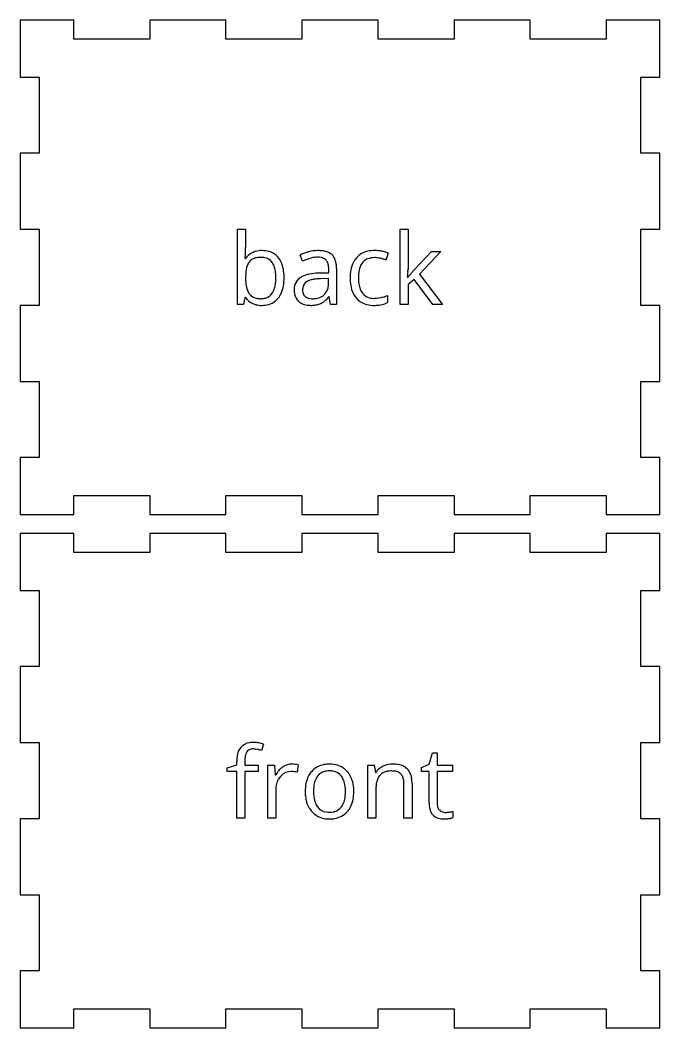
# Model space of a CAD drawing. Header units: millimetres. Extents: x 0 to 239, y 3 to 162.
# Drawn here: x 0 to 101, y 3 to 162 of the extents above; entities that cross this region are included whole.
import ezdxf

# ---------------------------------------------------------------- set-up
doc = ezdxf.new("R2010")
doc.units = ezdxf.units.MM

msp = doc.modelspace()

# ---------------------------------------------------------------- linework, layer by layer
at = {"layer": 'back_labelLayer'}
for p, q in [((34.33, 117.15), (34.33, 129)), ((34.33, 129), (35.59, 129)), ((35.59, 129), (35.59, 126.12)), ((59.99, 117.15), (59.99, 129)), ((59.99, 129), (61.24, 129)), ((61.24, 129), (61.24, 122.72)), ((35.53, 124.39), (35.59, 124.39)), ((44.59, 123.95), (44.2, 124.92)), ((58.13, 125.22), (57.74, 124.14)), ((62.24, 122.64), (64.93, 125.5)), ((66.44, 125.5), (63.05, 121.94)), ((64.93, 125.5), (66.44, 125.5)), ((48.73, 122.15), (48.73, 122.67)), ((49.96, 122.85), (49.96, 117.15)), ((47.31, 122.11), (48.73, 122.15)), ((48.69, 121.26), (47.43, 121.2)), ((48.69, 120.5), (48.69, 121.26)), ((61.18, 121.42), (61.24, 121.42)), ((62.19, 121.1), (61.24, 120.27)), ((65.14, 117.15), (62.19, 121.1)), ((63.05, 121.94), (66.67, 117.15)), ((61.24, 120.27), (61.24, 117.15)), ((35.5, 118.22), (35.24, 117.15)), ((35.59, 118.22), (35.5, 118.22)), ((48.77, 118.34), (48.71, 118.34)), ((49.02, 117.15), (48.77, 118.34)), ((58.01, 118.55), (58.01, 117.43)), ((35.24, 117.15), (34.33, 117.15)), ((49.96, 117.15), (49.02, 117.15)), ((61.24, 117.15), (59.99, 117.15)), ((66.67, 117.15), (65.14, 117.15))]:
    msp.add_line(p, q, dxfattribs=at)
for centre, radius, start, end in [((9.23, 126.1), 26.36, 358.1123, 0.0485), ((38.2, 121.32), 4.32, 89.8743, 96.8145), ((38.25, 121.77), 3.86, 74.2393, 90.5624), ((47.03, 119.78), 5.86, 90.0714, 104.6521), ((47.06, 120.3), 5.34, 81.568, 90.3249), ((55.95, 120.69), 4.96, 89.5892, 102.1788), ((55.98, 119.94), 5.71, 77.7702, 89.9475), ((19.79, 125.63), 15.8, 355.4715, 355.6527), ((16.57, 125.85), 19.02, 355.7238, 358.1259), ((37.95, 122.74), 2.87, 95.1835, 145.1109), ((37.5, 122.81), 1.68, 120.1403, 142.4249), ((37.74, 122.35), 2.2, 100.4469, 119.6701), ((38, 121.02), 3.55, 89.5732, 100.7324), ((38.05, 121.65), 2.92, 78.6781, 90.375), ((38.3, 122.71), 1.84, 35.5408, 79.8011), ((38.51, 122.71), 2.89, 38.5631, 74.067), ((37.85, 122.2), 3.73, 16.4709, 38.4075), ((46.97, 119.79), 5.83, 106.3569, 118.335), ((48.3, 116.34), 8.47, 112.2122, 115.9641), ((47.47, 118.43), 6.21, 103.6227, 112.432), ((47.22, 119.02), 6.64, 104.5163, 106.5489), ((46.98, 120.48), 4.12, 90.4485, 103.7666), ((46.96, 121.47), 3.12, 83.6507, 90.1753), ((47.09, 122.52), 2.07, 70.5716, 83.9929), ((47.36, 123.25), 1.28, 42.7296, 71.038), ((47.37, 122.31), 3.31, 68.2274, 81.7494), ((47.24, 123.19), 1.41, 20.4094, 41.4479), ((47.8, 123.38), 2.15, 47.8683, 68.2934), ((47.87, 123.52), 2, 19.2331, 46.6741), ((46.7, 123.08), 3.24, 6.3379, 19.6815), ((55.73, 122.21), 3.49, 138.655, 152.6854), ((55.55, 122.33), 3.27, 101.4913, 138.3134), ((55.69, 122.39), 2.12, 114.4266, 161.6633), ((55.89, 121.73), 2.8, 88.7194, 112.5668), ((55.95, 121.73), 2.8, 87.675, 89.9748), ((55.91, 120.91), 3.62, 81.691, 87.5079), ((55.68, 119.33), 5.22, 77.2999, 81.7345), ((55.37, 117.86), 6.72, 74.7802, 77.4497), ((55.67, 118.92), 5.63, 68.3294, 74.8831), ((55.87, 119.35), 6.31, 74.6797, 77.9578), ((56.45, 121.46), 4.12, 70.0946, 74.7386), ((57.01, 122.98), 2.5, 63.5034, 70.1862), ((57.27, 123.53), 1.89, 62.9288, 63.1875), ((42.41, 121.49), 6.81, 171.0668, 177.8457), ((39.59, 121.94), 3.96, 160.8927, 171.2334), ((37.9, 122.54), 2.16, 143.3382, 161.256), ((38.09, 122.56), 2.1, 32.7036, 35.5241), ((37.53, 122.23), 2.75, 15.778, 32.0151), ((35.71, 121.7), 4.64, 6.1649, 16.0396), ((35.95, 121.6), 5.71, 5.1339, 16.7973), ((46.47, 122.89), 2.24, 7.8273, 20.6042), ((45.09, 122.69), 3.63, 359.6933, 8.0036), ((44.98, 122.86), 4.98, 359.8027, 6.6584), ((59.08, 121.32), 6.98, 169.8979, 180.3689), ((56.65, 121.77), 4.51, 153.0875, 170.1051), ((57.67, 121.61), 4.25, 160.1418, 175.1368), ((46.26, 122.92), 14.98, 357.5041, 358.3307), ((52.81, 122.73), 8.43, 358.274, 359.8927), ((82.54, 104.58), 27.17, 138.3418, 139.2877), ((45.34, 121.34), 9.74, 177.6177, 180.0425), ((43.95, 121.3), 8.36, 179.7763, 185.7075), ((32.9, 121.38), 7.47, 359.7681, 6.3095), ((33.12, 121.32), 7.25, 353.4935, 0.2206), ((34.27, 121.29), 7.41, 350.6563, 0.338), ((33.56, 121.35), 8.12, 359.8779, 5.4093), ((45.45, 119.55), 2.19, 115.4905, 182.3568), ((46.55, 117.54), 4.48, 101.3568, 117.0799), ((46.28, 119.08), 1.94, 113.5887, 121.6805), ((46.74, 117.96), 3.16, 102.7995, 113.2433), ((47.43, 113.43), 8.68, 92.4696, 101.7065), ((47.31, 115.55), 5.64, 96.3545, 102.9953), ((47.73, 111.92), 9.28, 91.8565, 96.4478), ((47.68, 109.76), 12.35, 91.7164, 92.9095), ((59.75, 121.26), 7.65, 179.9388, 183.9815), ((60.4, 121.31), 6.99, 174.531, 180.1549), ((59.53, 121.25), 6.12, 179.7041, 188.0744), ((20.13, 124.3), 41.15, 356.033, 356.6442), ((8.96, 125.06), 52.35, 356.0207, 356.0553), ((36.45, 123.35), 24.81, 356.6325, 357.491), ((67.35, 117.1), 7.49, 142.3234, 144.7075), ((71.34, 114.02), 12.52, 140.4331, 142.3366), ((76.53, 109.75), 19.25, 139.2799, 140.4703), ((40.66, 120.96), 5.05, 185.5925, 194.2051), ((38.55, 120.41), 2.87, 193.943, 208.0219), ((37.37, 120.5), 2.9, 326.7105, 343.6662), ((35.68, 121.02), 4.67, 343.4172, 353.6369), ((36.85, 120.85), 4.79, 335.8306, 350.8255), ((46.45, 119.43), 3.18, 179.5457, 192.6949), ((46.59, 119.45), 2, 171.2122, 180.2058), ((46.4, 119.43), 1.81, 179.5266, 192.7787), ((45.95, 119.58), 1.35, 120.9734, 172.418), ((46.54, 120.21), 2.12, 314.1892, 347.427), ((45.48, 120.47), 3.21, 346.9178, 0.2824), ((44.69, 120.5), 4, 359.818, 0.001), ((57.69, 121.08), 5.58, 183.5914, 196.354), ((55.85, 120.52), 3.66, 196.0167, 221.1349), ((57.33, 120.93), 3.89, 187.9315, 200.3885), ((56.14, 120.49), 2.62, 200.4183, 216.6393), ((37.87, 119.85), 2.8, 215.585, 245.8362), ((37.69, 119.98), 1.91, 208.5537, 217.5605), ((37.62, 119.95), 1.83, 218.1691, 253.8047), ((37.96, 121), 2.94, 253.1382, 266.8483), ((38.06, 122.12), 4.07, 266.3776, 270.051), ((38.09, 120.58), 2.52, 269.3869, 285.8631), ((38.42, 120), 2.99, 274.064, 321.4081), ((38.28, 119.9), 1.82, 286.0163, 326.8497), ((37.99, 120.36), 3.55, 321.3162, 335.5436), ((45.37, 119.17), 2.08, 192.0828, 227.4521), ((45.78, 119.28), 1.18, 192.3265, 222.058), ((45.74, 119.25), 1.13, 222.5805, 229.2548), ((45.89, 119.45), 1.38, 229.7837, 254.2724), ((46.1, 120.13), 2.09, 253.9397, 266.4534), ((46.16, 120.89), 2.84, 266.0783, 270.059), ((46.19, 121.52), 3.48, 269.5792, 282.0414), ((46.45, 120.4), 2.33, 281.7121, 306.4594), ((46.56, 120.21), 2.11, 306.9881, 313.856), ((45.88, 120.28), 3.41, 304.8486, 314.8531), ((44.6, 121.59), 5.24, 314.7445, 321.7072), ((55.48, 120.25), 3.2, 221.7976, 256.8021), ((55.64, 120.13), 2.01, 216.9695, 261.3103), ((55.86, 121.16), 3.06, 260.1359, 270.2692), ((55.85, 123.4), 5.29, 270.2658, 286.2891), ((55.52, 124.6), 6.54, 286.0461, 292.3654), ((38.08, 120.35), 3.34, 245.9802, 255.5456), ((38.19, 120.83), 3.84, 255.7755, 270.3185), ((38.22, 121.29), 4.29, 269.9226, 275.5481), ((45.43, 119.25), 2.18, 227.7689, 237.805), ((45.62, 119.59), 2.56, 238.3273, 258.9184), ((45.89, 120.88), 3.88, 258.672, 270.4047), ((45.92, 122.69), 5.69, 269.9539, 273.1491), ((46.01, 121.3), 4.3, 272.9335, 281.4139), ((46.29, 119.95), 2.92, 281.2979, 293.7314), ((46.5, 119.4), 2.33, 294.3932, 304.7372), ((55.86, 121.72), 4.73, 256.4244, 270.489), ((55.9, 123.93), 6.93, 269.9655, 272.8643), ((56.01, 122.31), 5.3, 272.5981, 282.1878), ((56.38, 120.64), 3.6, 282.0344, 296.9455)]:
    msp.add_arc(centre, radius, start, end, dxfattribs=at)
at = {"layer": 'back_outsideCutPath'}
for p, q in [((0, 162), (0, 153)), ((8.5, 162), (0, 162)), ((8.5, 159), (8.5, 162)), ((32.5, 162), (20.5, 162)), ((20.5, 162), (20.5, 159)), ((32.5, 159), (32.5, 162)), ((56.5, 162), (44.5, 162)), ((44.5, 162), (44.5, 159)), ((56.5, 159), (56.5, 162)), ((80.5, 162), (68.5, 162)), ((68.5, 162), (68.5, 159)), ((80.5, 159), (80.5, 162)), ((101, 162), (92.5, 162)), ((92.5, 162), (92.5, 159)), ((101, 153), (101, 162)), ((20.5, 159), (8.5, 159)), ((44.5, 159), (32.5, 159)), ((68.5, 159), (56.5, 159)), ((92.5, 159), (80.5, 159)), ((0, 153), (3, 153)), ((3, 153), (3, 141)), ((98, 141), (98, 153)), ((98, 153), (101, 153)), ((3, 141), (0, 141)), ((0, 141), (0, 129)), ((101, 141), (98, 141)), ((101, 129), (101, 141)), ((0, 129), (3, 129)), ((3, 129), (3, 117)), ((98, 117), (98, 129)), ((98, 129), (101, 129)), ((3, 117), (0, 117)), ((0, 117), (0, 105)), ((101, 117), (98, 117)), ((101, 105), (101, 117)), ((0, 105), (3, 105)), ((3, 105), (3, 93)), ((98, 93), (98, 105)), ((98, 105), (101, 105)), ((3, 93), (0, 93)), ((0, 93), (0, 84)), ((101, 93), (98, 93)), ((101, 84), (101, 93)), ((8.5, 84), (8.5, 87)), ((8.5, 87), (20.5, 87)), ((20.5, 87), (20.5, 84)), ((32.5, 84), (32.5, 87)), ((32.5, 87), (44.5, 87)), ((44.5, 87), (44.5, 84)), ((56.5, 84), (56.5, 87)), ((56.5, 87), (68.5, 87)), ((68.5, 87), (68.5, 84)), ((80.5, 84), (80.5, 87)), ((80.5, 87), (92.5, 87)), ((92.5, 87), (92.5, 84)), ((0, 84), (8.5, 84)), ((20.5, 84), (32.5, 84)), ((44.5, 84), (56.5, 84)), ((68.5, 84), (80.5, 84)), ((92.5, 84), (101, 84))]:
    msp.add_line(p, q, dxfattribs=at)
at = {"layer": 'front_labelLayer'}
for p, q in [((38.43, 47.78), (38.1, 46.76)), ((64.56, 44.61), (65.09, 46.39)), ((65.09, 46.39), (65.82, 46.39)), ((65.82, 46.39), (65.82, 44.46)), ((34.19, 44.5), (34.19, 44.97)), ((35.45, 45), (35.45, 44.46)), ((63.36, 44.08), (64.56, 44.61)), ((32.69, 44.05), (34.19, 44.5)), ((32.69, 43.47), (32.69, 44.05)), ((34.19, 43.47), (32.69, 43.47)), ((34.19, 36.11), (34.19, 43.47)), ((35.45, 44.46), (37.58, 44.46)), ((37.58, 43.47), (35.45, 43.47)), ((35.45, 43.47), (35.45, 36.11)), ((37.58, 44.46), (37.58, 43.47)), ((39.1, 36.11), (39.1, 44.46)), ((39.1, 44.46), (40.14, 44.46)), ((40.14, 44.46), (40.29, 42.91)), ((43.91, 44.52), (43.73, 43.34)), ((54.89, 36.11), (54.89, 44.46)), ((54.89, 44.46), (55.92, 44.46)), ((55.92, 44.46), (56.13, 43.31)), ((56.13, 43.31), (56.19, 43.31)), ((63.36, 43.47), (63.36, 44.08)), ((64.56, 43.47), (63.36, 43.47)), ((64.56, 38.51), (64.56, 43.47)), ((65.82, 44.46), (68.24, 44.46)), ((68.24, 43.47), (65.82, 43.47)), ((65.82, 43.47), (65.82, 38.56)), ((68.24, 44.46), (68.24, 43.47)), ((40.29, 42.91), (40.35, 42.91)), ((60.6, 36.11), (60.6, 41.51)), ((61.87, 41.55), (61.87, 36.11)), ((40.37, 40.59), (40.37, 36.11)), ((56.16, 40.49), (56.16, 36.11)), ((68.31, 37.15), (68.31, 36.18)), ((35.45, 36.11), (34.19, 36.11)), ((40.37, 36.11), (39.1, 36.11)), ((56.16, 36.11), (54.89, 36.11)), ((61.87, 36.11), (60.6, 36.11))]:
    msp.add_line(p, q, dxfattribs=at)
for centre, radius, start, end in [((36.51, 45.79), 2.22, 98.2552, 139.6203), ((36.85, 44.2), 3.84, 89.6697, 99.9314), ((36.86, 43.97), 4.07, 81.5641, 89.7017), ((36.57, 41.98), 6.09, 75.974, 81.6565), ((36.08, 39.94), 8.19, 73.2964, 76.0946), ((39.31, 45.03), 5.12, 167.5776, 180.6587), ((36.9, 45.59), 2.65, 141.7434, 168.2322), ((38.06, 45.33), 2.58, 161.8437, 171.7847), ((36.99, 45.69), 1.46, 145.0688, 162.1802), ((36.68, 45.89), 1.1, 102.7677, 144.338), ((36.84, 45.3), 1.71, 89.4859, 103.4198), ((36.84, 44.28), 2.72, 83.0761, 89.7927), ((36.68, 42.95), 4.06, 76.5183, 83.0217), ((36.2, 40.93), 6.14, 71.9613, 76.5918), ((41.42, 45), 5.97, 178.1973, 180.0231), ((39.79, 45.07), 4.33, 171.6527, 178.4384), ((42.9, 42.09), 2.52, 89.6797, 124.4406), ((42.92, 38.8), 5.8, 84.9923, 90.1281), ((43.06, 40.37), 4.24, 78.4892, 85.0266), ((48.51, 41.23), 3.34, 99.1759, 137.9833), ((48.84, 39.7), 4.91, 89.7326, 100.076), ((48.9, 40.36), 4.25, 73.5223, 90.5692), ((58.75, 41.18), 3.42, 94.3227, 115.5454), ((58.83, 40.47), 4.14, 89.9579, 94.7109), ((58.87, 39.62), 4.99, 80.5585, 90.3538), ((59.18, 41.42), 3.16, 65.1094, 80.7638), ((44.07, 40.81), 4.27, 139.4139, 150.6033), ((43.3, 41.47), 3.26, 124.2322, 139.4161), ((42.8, 41.27), 2.19, 89.6335, 137.0881), ((42.82, 40.49), 2.97, 87.3438, 89.9659), ((42.76, 39.58), 3.88, 81.5885, 87.1917), ((42.52, 37.91), 5.57, 77.4454, 81.6361), ((48.63, 41.14), 3.49, 138.176, 150.2287), ((48.54, 41.49), 2.01, 103.4685, 142.3119), ((48.79, 40.53), 3.01, 89.4806, 103.8805), ((48.84, 40.35), 3.19, 79.3454, 90.3175), ((49.08, 41.43), 2.08, 37.9578, 80.4006), ((49.15, 41.27), 3.31, 41.1446, 73.2134), ((48.67, 40.86), 3.94, 13.5014, 41.0704), ((58.35, 41.94), 2.56, 116.9443, 147.6526), ((58.11, 41.66), 1.78, 118.5439, 139.1927), ((58.62, 41.5), 3.08, 115.8072, 117.6067), ((58.39, 41.13), 2.38, 100.1176, 118.1603), ((58.66, 39.71), 3.83, 89.5933, 100.3718), ((58.69, 40.18), 3.35, 84.0198, 90.151), ((58.82, 41.26), 2.27, 71.0828, 84.3691), ((59.1, 42.05), 1.43, 43.3791, 71.5386), ((59.03, 42.02), 1.5, 22.7025, 42.342), ((59.54, 42.23), 2.27, 46.5585, 64.8782), ((59.57, 42.32), 2.19, 19.3849, 45.5997), ((58.31, 41.84), 3.55, 6.9634, 19.8363), ((43.26, 40.74), 2.89, 138.9576, 174.5422), ((43.34, 40.66), 3, 135.6208, 138.8378), ((51.57, 40.33), 6.57, 169.2443, 180.3881), ((49.34, 40.78), 4.29, 150.7112, 169.4695), ((50.58, 40.63), 4.25, 162.0653, 173.1675), ((49.03, 41.14), 2.61, 142.9026, 162.375), ((48.65, 41.13), 2.6, 20.0257, 37.435), ((47.37, 40.65), 3.97, 7.744, 20.069), ((46.84, 40.38), 5.84, 1.1277, 13.88), ((62.13, 40.59), 5.97, 171.1766, 178.3218), ((59.79, 40.96), 3.6, 159.9534, 171.3801), ((58.35, 41.5), 2.07, 140.1519, 160.3146), ((58.35, 41.74), 2.23, 8.4931, 22.658), ((57.03, 41.53), 3.57, 359.6714, 8.6877), ((56.35, 41.58), 5.52, 359.7631, 7.2116), ((44.2, 40.59), 3.84, 173.6908, 180.0882), ((51.33, 40.27), 6.33, 179.7745, 189.0933), ((53, 40.32), 6.68, 173.0086, 180.2464), ((52.72, 40.26), 6.4, 179.706, 187.9161), ((45.06, 40.32), 6.31, 359.7076, 7.8973), ((44.7, 40.27), 6.66, 353.5363, 0.2014), ((46.14, 40.25), 6.53, 349.1762, 0.3863), ((45.25, 40.29), 7.42, 359.9919, 1.542), ((64.26, 40.49), 8.1, 178.081, 180.0236), ((49.7, 39.99), 4.68, 188.9102, 205.3171), ((50.37, 39.92), 4.03, 187.7639, 200.0977), ((49.08, 39.45), 2.65, 200.0846, 216.9132), ((48.55, 39.48), 2.71, 323.0089, 342.639), ((47, 39.99), 4.35, 342.3616, 353.7538), ((48.34, 39.81), 4.29, 330.2507, 349.4117), ((68.53, 38.46), 3.97, 179.3551, 192.8477), ((68.37, 38.55), 2.55, 179.6417, 189.7506), ((49.22, 39.79), 4.16, 205.656, 208.446), ((48.6, 39.41), 3.42, 207.7947, 238.6758), ((48.6, 39.11), 2.07, 217.3009, 261.7099), ((48.82, 40.16), 3.14, 260.5033, 270.2477), ((48.86, 39.95), 2.94, 269.4482, 284.7256), ((49.1, 39.09), 2.04, 284.5662, 322.6334), ((49.14, 39.36), 3.37, 278.8959, 317.9979), ((49.02, 39.46), 3.53, 318.144, 329.7566), ((66.54, 37.92), 1.91, 190.3818, 253.8772), ((67.47, 38.38), 1.63, 189.5479, 205.7874), ((67.1, 38.21), 1.23, 206.1295, 221.4084), ((67.06, 38.18), 1.17, 221.5949, 262.3505), ((67.16, 38.69), 1.69, 261.3267, 270.1913), ((67.17, 41.15), 4.15, 269.8803, 278.3029), ((67.21, 40.83), 3.82, 278.4153, 279.0084), ((66.74, 43.81), 6.84, 278.959, 280.5105), ((67.19, 41.42), 4.42, 280.4848, 282.6269), ((67.58, 39.69), 2.64, 282.5877, 285.5794), ((67.77, 38.97), 1.9, 285.724, 286.257), ((48.64, 39.49), 3.52, 238.8116, 253.2428), ((48.78, 40.02), 4.06, 253.5437, 270.4182), ((48.83, 40.87), 4.91, 269.7503, 279.8033), ((66.93, 39.26), 3.3, 253.7848, 270.8853), ((66.98, 39.2), 3.24, 270.0032, 270.7607), ((66.96, 39.9), 3.94, 270.8932, 275.5484), ((66.81, 41.43), 5.48, 275.5261, 279.294), ((66.94, 40.69), 4.73, 279.1864, 280.1144), ((67.16, 39.54), 3.56, 280.0071, 283.3734), ((67.47, 38.22), 2.2, 283.307, 288.1197), ((67.77, 37.31), 1.24, 287.9888, 295.3048)]:
    msp.add_arc(centre, radius, start, end, dxfattribs=at)
at = {"layer": 'front_outsideCutPath'}
for p, q in [((0, 81), (0, 72)), ((8.5, 81), (0, 81)), ((8.5, 78), (8.5, 81)), ((32.5, 81), (20.5, 81)), ((20.5, 81), (20.5, 78)), ((32.5, 78), (32.5, 81)), ((56.5, 81), (44.5, 81)), ((44.5, 81), (44.5, 78)), ((56.5, 78), (56.5, 81)), ((80.5, 81), (68.5, 81)), ((68.5, 81), (68.5, 78)), ((80.5, 78), (80.5, 81)), ((101, 81), (92.5, 81)), ((92.5, 81), (92.5, 78)), ((101, 72), (101, 81)), ((20.5, 78), (8.5, 78)), ((44.5, 78), (32.5, 78)), ((68.5, 78), (56.5, 78)), ((92.5, 78), (80.5, 78)), ((0, 72), (3, 72)), ((3, 72), (3, 60)), ((98, 60), (98, 72)), ((98, 72), (101, 72)), ((3, 60), (0, 60)), ((0, 60), (0, 48)), ((101, 60), (98, 60)), ((101, 48), (101, 60)), ((0, 48), (3, 48)), ((3, 48), (3, 36)), ((98, 36), (98, 48)), ((98, 48), (101, 48)), ((3, 36), (0, 36)), ((0, 36), (0, 24)), ((101, 36), (98, 36)), ((101, 24), (101, 36)), ((0, 24), (3, 24)), ((3, 24), (3, 12)), ((98, 12), (98, 24)), ((98, 24), (101, 24)), ((3, 12), (0, 12)), ((0, 12), (0, 3)), ((101, 12), (98, 12)), ((101, 3), (101, 12)), ((8.5, 3), (8.5, 6)), ((8.5, 6), (20.5, 6)), ((20.5, 6), (20.5, 3)), ((32.5, 3), (32.5, 6)), ((32.5, 6), (44.5, 6)), ((44.5, 6), (44.5, 3)), ((56.5, 3), (56.5, 6)), ((56.5, 6), (68.5, 6)), ((68.5, 6), (68.5, 3)), ((80.5, 3), (80.5, 6)), ((80.5, 6), (92.5, 6)), ((92.5, 6), (92.5, 3)), ((0, 3), (8.5, 3)), ((20.5, 3), (32.5, 3)), ((44.5, 3), (56.5, 3)), ((68.5, 3), (80.5, 3)), ((92.5, 3), (101, 3))]:
    msp.add_line(p, q, dxfattribs=at)

doc.saveas('drawing.dxf')
